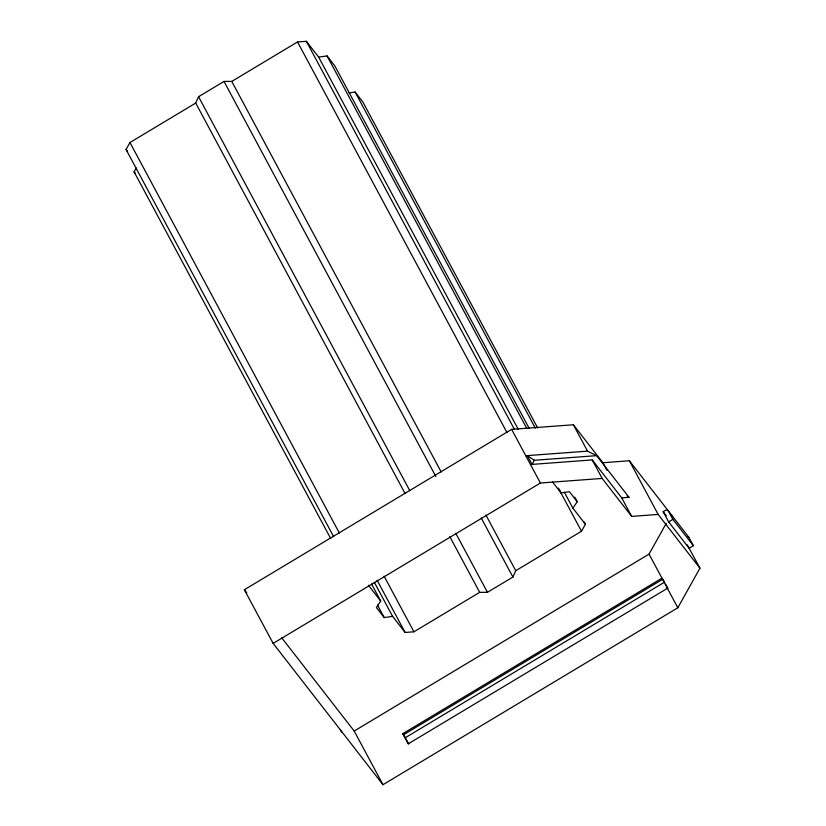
<?xml version="1.0" encoding="UTF-8"?>
<svg xmlns="http://www.w3.org/2000/svg" width="826" height="826" viewBox="0 0 826 826"><rect width="100%" height="100%" fill="white"/><g stroke="black" fill="none" stroke-linecap="round" stroke-linejoin="round"><path stroke-width="1.24" d="M333.652 536.663L126.058 149.496L129.961 142.516L195.721 103.054L198.56 96.704L224.011 81.433L231.776 81.413L297.536 41.95L306.353 41.3L318.65 57.118L518.336 429.52M374.343 582.309L392.608 616.372L405.101 632.458L413.929 631.797L479.679 592.345L487.443 592.325L512.905 577.054L515.744 570.704L581.504 531.242L585.407 524.262L584.188 521.991M534.339 460.278L532.047 464.398L527.329 455.611L534.339 460.278L596.62 455.653L629.03 497.345L621.751 497.892L592.242 459.927L530.488 464.511M281.501 637.517L354.199 731.041L649.05 554.112L666.262 523.343M607.027 470.428L602.897 462.736L573.389 424.77L511.635 429.355L244.362 589.733L273.138 643.392L382.975 784.7L677.816 607.771L699.942 568.205L687.294 544.861M330.679 538.5L134.039 171.767L136.496 168.081M371.586 584.054L380.714 601.08L376.408 607.544L384.193 617.559L392.608 616.372M585.407 524.262L572.903 508.176L577.219 501.723L574.782 497.18M273.138 643.392L540.4 483.014L602.164 478.43L631.673 516.395L658.136 514.422L699.942 568.205M663.164 511.707L665.291 510.437A2.478 2.096 -37.9 0 1 668.399 511.015L672.87 519.337L693.365 545.707L689.121 548.247L668.626 521.887L663.164 511.707L666.324 515.765M668.626 521.887L672.87 519.337M667.398 588.339L408.189 743.885L402.737 733.715L661.946 578.169L663.97 581.06L664.579 582.123L405.37 737.67L408.715 743.916M402.737 733.715L403.553 734.768L662.762 579.222M318.65 57.118L327.065 55.931L334.85 65.956L529.053 428.136M349.13 92.894L355.139 92.058L362.924 102.073L537.654 427.93M552.542 481.981L561.019 492.895L569.434 491.707L577.219 501.723M525.77 455.725L587.534 451.141L596.62 455.653M602.897 462.736L629.371 460.763L688.894 537.375L693.365 545.707M627.027 495.972L629.03 497.345M126.058 149.496L127.596 151.468M134.039 171.767L135.598 173.77M368.386 585.221L380.714 601.08M244.362 589.733L246.737 592.789M403.553 734.768L405.37 737.67M671.177 514.546L672.374 516.787M629.371 460.763L658.136 514.422M621.751 497.892L631.673 516.395M665.694 584.209L667.924 588.37M649.05 554.112L677.816 607.771M573.389 424.77L587.534 451.141M592.242 459.927L602.164 478.43M355.139 92.058L535.341 428.126M564.385 492.286L572.903 508.176M327.065 55.931L526.751 428.343M559.192 489.488L561.019 492.895M558.366 488.104L581.504 531.242M306.353 41.3L514.567 429.603M511.635 429.355L540.4 483.014M297.536 41.95L506.957 432.525M485.915 515.073L515.744 570.704M481.248 518.005L512.905 577.054M231.776 81.413L441.198 471.987M224.011 81.433L435.87 476.55M455.787 533.286L487.443 592.325M449.85 536.704L479.679 592.345M198.56 96.704L409.81 490.685M195.721 103.054L405.143 493.628M384.1 576.166L413.929 631.797M377.1 580.224L405.101 632.458M129.961 142.516L339.383 533.08M377.492 605.066L384.193 617.559M354.199 731.041L382.975 784.7M340.343 729.864L341.499 732.001M688.12 536.621A2.478 2.096 -37.9 0 1 688.894 537.375"/></g></svg>
